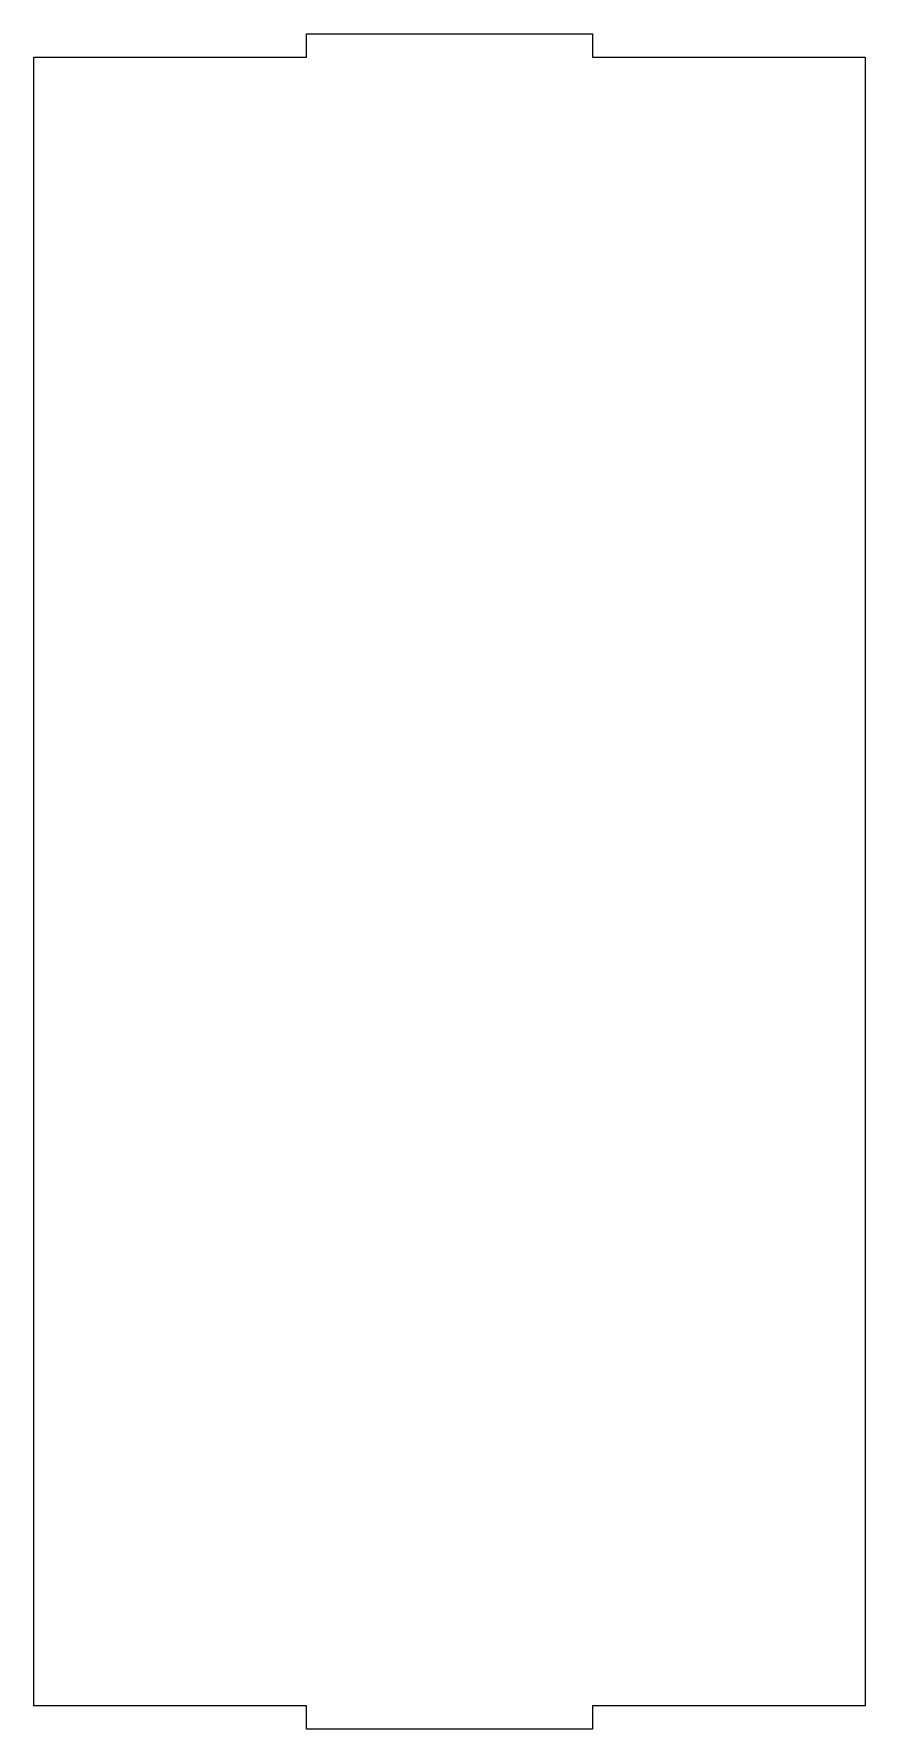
# Model space of a CAD drawing. Header units: centimetres. Extents: x -198 to 198, y -41 to 41.
# Drawn here: x 120.21 to 131.01, y -1.64 to 20.36 of the extents above; entities that cross this region are included whole.
import ezdxf

# ---------------------------------------------------------------- set-up
doc = ezdxf.new("R2010")
doc.units = ezdxf.units.CM
doc.header["$MEASUREMENT"] = 0
doc.layers.add('Camada 1', color=7, linetype='Continuous')

msp = doc.modelspace()

# ---------------------------------------------------------------- linework, layer by layer
at = {"layer": 'Camada 1', "color": 250, "lineweight": 9}
msp.add_open_spline([(120.21318, 20.0589), (120.21318, 20.0589), (120.21318, -1.34106), (120.21318, -1.34106), (120.21318, -1.34106), (120.21318, -1.34106), (123.75246, -1.34106), (123.75246, -1.34106), (123.75246, -1.34106), (123.75246, -1.34106), (123.75246, -1.64106), (123.75246, -1.64106), (123.75246, -1.64106), (123.75246, -1.64106), (127.46674, -1.64106), (127.46674, -1.64106), (127.46674, -1.64106), (127.46674, -1.64106), (127.46674, -1.34106), (127.46674, -1.34106), (127.46674, -1.34106), (127.46674, -1.34106), (131.00602, -1.34106), (131.00602, -1.34106), (131.00602, -1.34106), (131.00602, -1.34106), (131.00602, 20.0589), (131.00602, 20.0589), (131.00602, 20.0589), (131.00602, 20.0589), (127.46674, 20.0589), (127.46674, 20.0589), (127.46674, 20.0589), (127.46674, 20.0589), (127.46674, 20.3589), (127.46674, 20.3589), (127.46674, 20.3589), (127.46674, 20.3589), (123.75246, 20.3589), (123.75246, 20.3589), (123.75246, 20.3589), (123.75246, 20.3589), (123.75246, 20.0589), (123.75246, 20.0589), (123.75246, 20.0589), (123.75246, 20.0589), (120.21318, 20.0589), (120.21318, 20.0589)], degree=3, knots=[0, 0, 0, 0, 0.07692308, 0.07692308, 0.07692308, 0.07692308, 0.15384615, 0.15384615, 0.15384615, 0.15384615, 0.23076923, 0.23076923, 0.23076923, 0.23076923, 0.30769231, 0.30769231, 0.30769231, 0.30769231, 0.38461538, 0.38461538, 0.38461538, 0.38461538, 0.46153846, 0.46153846, 0.46153846, 0.46153846, 0.53846154, 0.53846154, 0.53846154, 0.53846154, 0.61538462, 0.61538462, 0.61538462, 0.61538462, 0.69230769, 0.69230769, 0.69230769, 0.69230769, 0.76923077, 0.76923077, 0.76923077, 0.76923077, 0.84615385, 0.84615385, 0.84615385, 0.84615385, 1, 1, 1, 1], dxfattribs=at)

doc.saveas('drawing.dxf')
